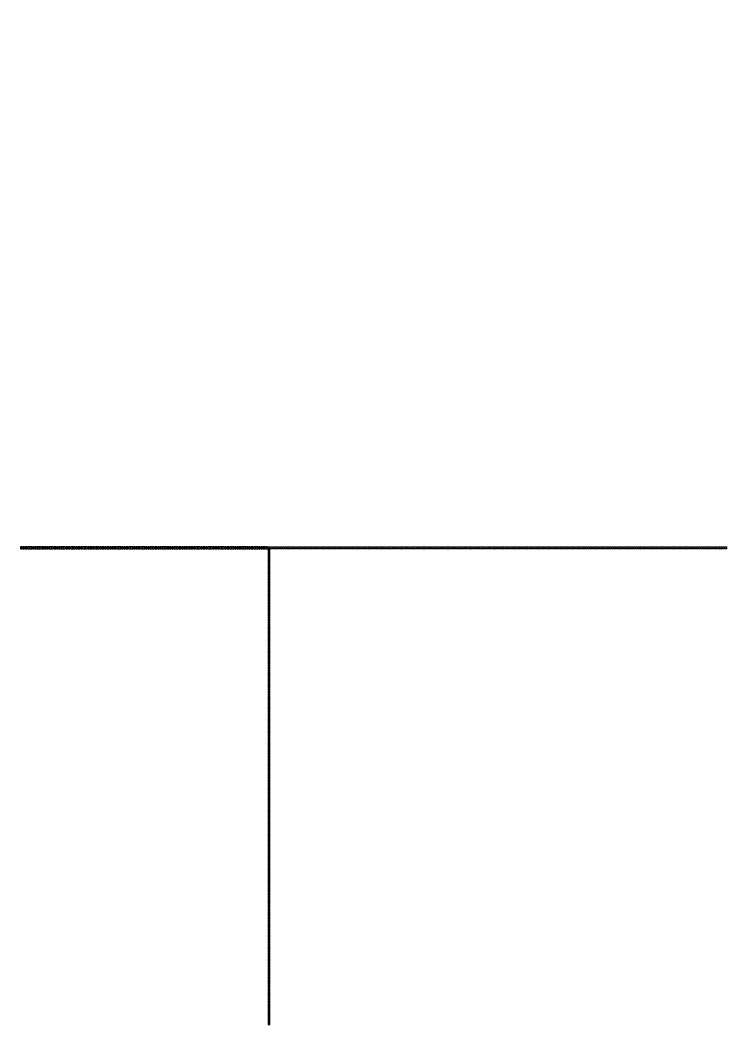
# Model space of a CAD drawing. Header units: inches. Extents: x 0 to 114300, y 0 to 114300.
# Drawn here: x 80176 to 81352, y 93604 to 95276 of the extents above; entities that cross this region are included whole.
import ezdxf

# ---------------------------------------------------------------- set-up
doc = ezdxf.new("R2010")
doc.units = ezdxf.units.IN
doc.header["$MEASUREMENT"] = 0

msp = doc.modelspace()

# ---------------------------------------------------------------- hatches: boundary and pattern name
h = msp.add_hatch()
h.set_pattern_fill('ANSI31', color=256, scale=100)
h.set_pattern_definition([(45, (-3636.992, -6350), (-8.8388348, 8.8388348), [])])
h.paths.add_polyline_path([(114300, 0), (0, 0), (0, 114300), (114300, 114300)])
edge = h.paths.add_edge_path(flags=16)
edge.add_arc((57150, 57150), 50800, 288.35844, 529.79531, ccw=False)
edge.add_line((73150, 8935.5), (41150, 8935.5))
edge.add_arc((57150, 57150), 50800, 190.20469, 251.64156, ccw=False)
edge.add_arc((57150, 57150), 50800, 169.79531, 190.20469, ccw=False)

# ---------------------------------------------------------------- linework, layer by layer
for points in [[(80179.9, 94396.7), (80179.9, 94399.7), (80176.9, 94399.7), (80176.9, 94396.7)], [(80183.9, 94396.7), (80183.9, 94399.7), (80180.9, 94399.7), (80180.9, 94396.7)], [(80187.9, 94396.7), (80187.9, 94399.7), (80184.9, 94399.7), (80184.9, 94396.7)], [(80191.9, 94396.7), (80191.9, 94399.7), (80188.9, 94399.7), (80188.9, 94396.7)], [(80195.9, 94396.7), (80195.9, 94399.7), (80192.9, 94399.7), (80192.9, 94396.7)], [(80199.9, 94396.7), (80199.9, 94399.7), (80196.9, 94399.7), (80196.9, 94396.7)], [(80203.9, 94396.7), (80203.9, 94399.7), (80200.9, 94399.7), (80200.9, 94396.7)], [(80207.9, 94396.7), (80207.9, 94399.7), (80204.9, 94399.7), (80204.9, 94396.7)], [(80211.9, 94396.7), (80211.9, 94399.7), (80208.9, 94399.7), (80208.9, 94396.7)], [(80215.9, 94396.7), (80215.9, 94399.7), (80212.9, 94399.7), (80212.9, 94396.7)], [(80219.9, 94396.7), (80219.9, 94399.7), (80216.9, 94399.7), (80216.9, 94396.7)], [(80223.9, 94396.7), (80223.9, 94399.7), (80220.9, 94399.7), (80220.9, 94396.7)], [(80227.9, 94396.7), (80227.9, 94399.7), (80224.9, 94399.7), (80224.9, 94396.7)], [(80231.9, 94396.7), (80231.9, 94399.7), (80228.9, 94399.7), (80228.9, 94396.7)], [(80235.9, 94396.7), (80235.9, 94399.7), (80232.9, 94399.7), (80232.9, 94396.7)], [(80239.9, 94396.7), (80239.9, 94399.7), (80236.9, 94399.7), (80236.9, 94396.7)], [(80243.9, 94396.7), (80243.9, 94399.7), (80240.9, 94399.7), (80240.9, 94396.7)], [(80247.9, 94396.7), (80247.9, 94399.7), (80244.9, 94399.7), (80244.9, 94396.7)], [(80251.9, 94396.7), (80251.9, 94399.7), (80248.9, 94399.7), (80248.9, 94396.7)], [(80255.9, 94396.7), (80255.9, 94399.7), (80252.9, 94399.7), (80252.9, 94396.7)], [(80259.9, 94396.7), (80259.9, 94399.7), (80256.9, 94399.7), (80256.9, 94396.7)], [(80263.9, 94396.7), (80263.9, 94399.7), (80260.9, 94399.7), (80260.9, 94396.7)], [(80267.9, 94396.7), (80267.9, 94399.7), (80264.9, 94399.7), (80264.9, 94396.7)], [(80271.9, 94396.7), (80271.9, 94399.7), (80268.9, 94399.7), (80268.9, 94396.7)], [(80275.9, 94396.7), (80275.9, 94399.7), (80272.9, 94399.7), (80272.9, 94396.7)], [(80279.9, 94396.7), (80279.9, 94399.7), (80276.9, 94399.7), (80276.9, 94396.7)], [(80283.9, 94396.7), (80283.9, 94399.7), (80280.9, 94399.7), (80280.9, 94396.7)], [(80287.9, 94396.7), (80287.9, 94399.7), (80284.9, 94399.7), (80284.9, 94396.7)], [(80291.9, 94396.7), (80291.9, 94399.7), (80288.9, 94399.7), (80288.9, 94396.7)], [(80295.9, 94396.7), (80295.9, 94399.7), (80292.9, 94399.7), (80292.9, 94396.7)], [(80299.9, 94396.7), (80299.9, 94399.7), (80296.9, 94399.7), (80296.9, 94396.7)], [(80303.9, 94396.7), (80303.9, 94399.7), (80300.9, 94399.7), (80300.9, 94396.7)], [(80307.9, 94396.7), (80307.9, 94399.7), (80304.9, 94399.7), (80304.9, 94396.7)], [(80311.9, 94396.7), (80311.9, 94399.7), (80308.9, 94399.7), (80308.9, 94396.7)], [(80315.9, 94396.7), (80315.9, 94399.7), (80312.9, 94399.7), (80312.9, 94396.7)], [(80319.9, 94396.7), (80319.9, 94399.7), (80316.9, 94399.7), (80316.9, 94396.7)], [(80323.9, 94396.7), (80323.9, 94399.7), (80320.9, 94399.7), (80320.9, 94396.7)], [(80327.9, 94396.7), (80327.9, 94399.7), (80324.9, 94399.7), (80324.9, 94396.7)], [(80331.9, 94396.7), (80331.9, 94399.7), (80328.9, 94399.7), (80328.9, 94396.7)], [(80335.9, 94396.7), (80335.9, 94399.7), (80332.9, 94399.7), (80332.9, 94396.7)], [(80339.9, 94396.7), (80339.9, 94399.7), (80336.9, 94399.7), (80336.9, 94396.7)], [(80343.9, 94396.7), (80343.9, 94399.7), (80340.9, 94399.7), (80340.9, 94396.7)], [(80347.9, 94396.7), (80347.9, 94399.7), (80344.9, 94399.7), (80344.9, 94396.7)], [(80351.9, 94396.7), (80351.9, 94399.7), (80348.9, 94399.7), (80348.9, 94396.7)], [(80355.9, 94396.7), (80355.9, 94399.7), (80352.9, 94399.7), (80352.9, 94396.7)], [(80359.9, 94396.7), (80359.9, 94399.7), (80356.9, 94399.7), (80356.9, 94396.7)], [(80363.9, 94396.7), (80363.9, 94399.7), (80360.9, 94399.7), (80360.9, 94396.7)], [(80367.9, 94396.7), (80367.9, 94399.7), (80364.9, 94399.7), (80364.9, 94396.7)], [(80371.9, 94396.7), (80371.9, 94399.7), (80368.9, 94399.7), (80368.9, 94396.7)], [(80375.9, 94396.7), (80375.9, 94399.7), (80372.9, 94399.7), (80372.9, 94396.7)], [(80379.9, 94396.7), (80379.9, 94399.7), (80376.9, 94399.7), (80376.9, 94396.7)], [(80383.9, 94396.7), (80383.9, 94399.7), (80380.9, 94399.7), (80380.9, 94396.7)], [(80387.9, 94396.7), (80387.9, 94399.7), (80384.9, 94399.7), (80384.9, 94396.7)], [(80391.9, 94396.7), (80391.9, 94399.7), (80388.9, 94399.7), (80388.9, 94396.7)], [(80395.9, 94396.7), (80395.9, 94399.7), (80392.9, 94399.7), (80392.9, 94396.7)], [(80399.9, 94396.7), (80399.9, 94399.7), (80396.9, 94399.7), (80396.9, 94396.7)], [(80403.9, 94396.7), (80403.9, 94399.7), (80400.9, 94399.7), (80400.9, 94396.7)], [(80407.9, 94396.7), (80407.9, 94399.7), (80404.9, 94399.7), (80404.9, 94396.7)], [(80411.9, 94396.7), (80411.9, 94399.7), (80408.9, 94399.7), (80408.9, 94396.7)], [(80415.9, 94396.7), (80415.9, 94399.7), (80412.9, 94399.7), (80412.9, 94396.7)], [(80419.9, 94396.7), (80419.9, 94399.7), (80416.9, 94399.7), (80416.9, 94396.7)], [(80423.9, 94396.7), (80423.9, 94399.7), (80420.9, 94399.7), (80420.9, 94396.7)], [(80427.9, 94396.7), (80427.9, 94399.7), (80424.9, 94399.7), (80424.9, 94396.7)], [(80431.9, 94396.7), (80431.9, 94399.7), (80428.9, 94399.7), (80428.9, 94396.7)], [(80435.9, 94396.7), (80435.9, 94399.7), (80432.9, 94399.7), (80432.9, 94396.7)], [(80439.9, 94396.7), (80439.9, 94399.7), (80436.9, 94399.7), (80436.9, 94396.7)], [(80443.9, 94396.7), (80443.9, 94399.7), (80440.9, 94399.7), (80440.9, 94396.7)], [(80447.9, 94396.7), (80447.9, 94399.7), (80444.9, 94399.7), (80444.9, 94396.7)], [(80451.9, 94396.7), (80451.9, 94399.7), (80448.9, 94399.7), (80448.9, 94396.7)], [(80455.9, 94396.7), (80455.9, 94399.7), (80452.9, 94399.7), (80452.9, 94396.7)], [(80459.9, 94396.7), (80459.9, 94399.7), (80456.9, 94399.7), (80456.9, 94396.7)], [(80463.9, 94396.7), (80463.9, 94399.7), (80460.9, 94399.7), (80460.9, 94396.7)], [(80467.9, 94396.7), (80467.9, 94399.7), (80464.9, 94399.7), (80464.9, 94396.7)], [(80471.9, 94396.7), (80471.9, 94399.7), (80468.9, 94399.7), (80468.9, 94396.7)], [(80475.9, 94396.7), (80475.9, 94399.7), (80472.9, 94399.7), (80472.9, 94396.7)], [(80479.9, 94396.7), (80479.9, 94399.7), (80476.9, 94399.7), (80476.9, 94396.7)], [(80483.9, 94396.7), (80483.9, 94399.7), (80480.9, 94399.7), (80480.9, 94396.7)], [(80487.9, 94396.7), (80487.9, 94399.7), (80484.9, 94399.7), (80484.9, 94396.7)], [(80491.9, 94396.7), (80491.9, 94399.7), (80488.9, 94399.7), (80488.9, 94396.7)], [(80495.9, 94396.7), (80495.9, 94399.7), (80492.9, 94399.7), (80492.9, 94396.7)], [(80499.9, 94396.7), (80499.9, 94399.7), (80496.9, 94399.7), (80496.9, 94396.7)], [(80503.9, 94396.7), (80503.9, 94399.7), (80500.9, 94399.7), (80500.9, 94396.7)], [(80507.9, 94396.7), (80507.9, 94399.7), (80504.9, 94399.7), (80504.9, 94396.7)], [(80511.9, 94396.7), (80511.9, 94399.7), (80508.9, 94399.7), (80508.9, 94396.7)], [(80515.9, 94396.7), (80515.9, 94399.7), (80512.9, 94399.7), (80512.9, 94396.7)], [(80519.9, 94396.7), (80519.9, 94399.7), (80516.9, 94399.7), (80516.9, 94396.7)], [(80523.9, 94396.7), (80523.9, 94399.7), (80520.9, 94399.7), (80520.9, 94396.7)], [(80527.9, 94396.7), (80527.9, 94399.7), (80524.9, 94399.7), (80524.9, 94396.7)], [(80531.9, 94396.7), (80531.9, 94399.7), (80528.9, 94399.7), (80528.9, 94396.7)], [(80535.9, 94396.7), (80535.9, 94399.7), (80532.9, 94399.7), (80532.9, 94396.7)], [(80539.9, 94396.7), (80539.9, 94399.7), (80536.9, 94399.7), (80536.9, 94396.7)], [(80543.9, 94396.7), (80543.9, 94399.7), (80540.9, 94399.7), (80540.9, 94396.7)], [(80547.9, 94396.7), (80547.9, 94399.7), (80544.9, 94399.7), (80544.9, 94396.7)], [(80551.9, 94396.7), (80551.9, 94399.7), (80548.9, 94399.7), (80548.9, 94396.7)], [(80555.9, 94396.7), (80555.9, 94399.7), (80552.9, 94399.7), (80552.9, 94396.7)], [(80559.9, 94396.7), (80559.9, 94399.7), (80556.9, 94399.7), (80556.9, 94396.7)], [(80563.9, 94396.7), (80563.9, 94399.7), (80560.9, 94399.7), (80560.9, 94396.7)], [(80567.9, 94396.7), (80567.9, 94399.7), (80564.9, 94399.7), (80564.9, 94396.7)], [(80571.9, 94396.7), (80571.9, 94399.7), (80568.9, 94399.7), (80568.9, 94396.7)], [(80575.9, 94396.7), (80575.9, 94399.7), (80572.9, 94399.7), (80572.9, 94396.7)], [(80579.9, 94396.7), (80579.9, 94399.7), (80576.9, 94399.7), (80576.9, 94396.7)], [(80583.9, 94396.7), (80583.9, 94399.7), (80580.9, 94399.7), (80580.9, 94396.7)], [(80587.9, 94396.7), (80587.9, 94399.7), (80584.9, 94399.7), (80584.9, 94396.7)], [(80588.9, 94396.7), (80588.9, 94399.7), (80591.9, 94399.7), (80591.9, 94396.7)], [(80591.9, 94395.7), (80588.9, 94395.7), (80588.9, 94392.7), (80591.9, 94392.7)], [(80592.9, 94396.7), (80592.9, 94399.7), (80595.9, 94399.7), (80595.9, 94396.7)], [(80596.9, 94396.7), (80596.9, 94399.7), (80599.9, 94399.7), (80599.9, 94396.7)], [(80600.9, 94396.7), (80600.9, 94399.7), (80603.9, 94399.7), (80603.9, 94396.7)], [(80604.9, 94396.7), (80604.9, 94399.7), (80607.9, 94399.7), (80607.9, 94396.7)], [(80608.9, 94396.7), (80608.9, 94399.7), (80611.9, 94399.7), (80611.9, 94396.7)], [(80612.9, 94396.7), (80612.9, 94399.7), (80615.9, 94399.7), (80615.9, 94396.7)], [(80616.9, 94396.7), (80616.9, 94399.7), (80619.9, 94399.7), (80619.9, 94396.7)], [(80620.9, 94396.7), (80620.9, 94399.7), (80623.9, 94399.7), (80623.9, 94396.7)], [(80624.9, 94396.7), (80624.9, 94399.7), (80627.9, 94399.7), (80627.9, 94396.7)], [(80628.9, 94396.7), (80628.9, 94399.7), (80631.9, 94399.7), (80631.9, 94396.7)], [(80632.9, 94396.7), (80632.9, 94399.7), (80635.9, 94399.7), (80635.9, 94396.7)], [(80636.9, 94396.7), (80636.9, 94399.7), (80639.9, 94399.7), (80639.9, 94396.7)], [(80640.9, 94396.7), (80640.9, 94399.7), (80643.9, 94399.7), (80643.9, 94396.7)], [(80644.9, 94396.7), (80644.9, 94399.7), (80647.9, 94399.7), (80647.9, 94396.7)], [(80648.9, 94396.7), (80648.9, 94399.7), (80651.9, 94399.7), (80651.9, 94396.7)], [(80652.9, 94396.7), (80652.9, 94399.7), (80655.9, 94399.7), (80655.9, 94396.7)], [(80656.9, 94396.7), (80656.9, 94399.7), (80659.9, 94399.7), (80659.9, 94396.7)], [(80660.9, 94396.7), (80660.9, 94399.7), (80663.9, 94399.7), (80663.9, 94396.7)], [(80664.9, 94396.7), (80664.9, 94399.7), (80667.9, 94399.7), (80667.9, 94396.7)], [(80668.9, 94396.7), (80668.9, 94399.7), (80671.9, 94399.7), (80671.9, 94396.7)], [(80672.9, 94396.7), (80672.9, 94399.7), (80675.9, 94399.7), (80675.9, 94396.7)], [(80676.9, 94396.7), (80676.9, 94399.7), (80679.9, 94399.7), (80679.9, 94396.7)], [(80680.9, 94396.7), (80680.9, 94399.7), (80683.9, 94399.7), (80683.9, 94396.7)], [(80684.9, 94396.7), (80684.9, 94399.7), (80687.9, 94399.7), (80687.9, 94396.7)], [(80688.9, 94396.7), (80688.9, 94399.7), (80691.9, 94399.7), (80691.9, 94396.7)], [(80692.9, 94396.7), (80692.9, 94399.7), (80695.9, 94399.7), (80695.9, 94396.7)], [(80696.9, 94396.7), (80696.9, 94399.7), (80699.9, 94399.7), (80699.9, 94396.7)], [(80700.9, 94396.7), (80700.9, 94399.7), (80703.9, 94399.7), (80703.9, 94396.7)], [(80704.9, 94396.7), (80704.9, 94399.7), (80707.9, 94399.7), (80707.9, 94396.7)], [(80708.9, 94396.7), (80708.9, 94399.7), (80711.9, 94399.7), (80711.9, 94396.7)], [(80712.9, 94396.7), (80712.9, 94399.7), (80715.9, 94399.7), (80715.9, 94396.7)], [(80716.9, 94396.7), (80716.9, 94399.7), (80719.9, 94399.7), (80719.9, 94396.7)], [(80720.9, 94396.7), (80720.9, 94399.7), (80723.9, 94399.7), (80723.9, 94396.7)], [(80724.9, 94396.7), (80724.9, 94399.7), (80727.9, 94399.7), (80727.9, 94396.7)], [(80728.9, 94396.7), (80728.9, 94399.7), (80731.9, 94399.7), (80731.9, 94396.7)], [(80732.9, 94396.7), (80732.9, 94399.7), (80735.9, 94399.7), (80735.9, 94396.7)], [(80736.9, 94396.7), (80736.9, 94399.7), (80739.9, 94399.7), (80739.9, 94396.7)], [(80740.9, 94396.7), (80740.9, 94399.7), (80743.9, 94399.7), (80743.9, 94396.7)], [(80744.9, 94396.7), (80744.9, 94399.7), (80747.9, 94399.7), (80747.9, 94396.7)], [(80748.9, 94396.7), (80748.9, 94399.7), (80751.9, 94399.7), (80751.9, 94396.7)], [(80752.9, 94396.7), (80752.9, 94399.7), (80755.9, 94399.7), (80755.9, 94396.7)], [(80756.9, 94396.7), (80756.9, 94399.7), (80759.9, 94399.7), (80759.9, 94396.7)], [(80760.9, 94396.7), (80760.9, 94399.7), (80763.9, 94399.7), (80763.9, 94396.7)], [(80764.9, 94396.7), (80764.9, 94399.7), (80767.9, 94399.7), (80767.9, 94396.7)], [(80768.9, 94396.7), (80768.9, 94399.7), (80771.9, 94399.7), (80771.9, 94396.7)], [(80772.9, 94396.7), (80772.9, 94399.7), (80775.9, 94399.7), (80775.9, 94396.7)], [(80776.9, 94396.7), (80776.9, 94399.7), (80779.9, 94399.7), (80779.9, 94396.7)], [(80780.9, 94396.7), (80780.9, 94399.7), (80783.9, 94399.7), (80783.9, 94396.7)], [(80784.9, 94396.7), (80784.9, 94399.7), (80787.9, 94399.7), (80787.9, 94396.7)], [(80788.9, 94396.7), (80788.9, 94399.7), (80791.9, 94399.7), (80791.9, 94396.7)], [(80792.9, 94396.7), (80792.9, 94399.7), (80795.9, 94399.7), (80795.9, 94396.7)], [(80796.9, 94396.7), (80796.9, 94399.7), (80799.9, 94399.7), (80799.9, 94396.7)], [(80800.9, 94396.7), (80800.9, 94399.7), (80803.9, 94399.7), (80803.9, 94396.7)], [(80804.9, 94396.7), (80804.9, 94399.7), (80807.9, 94399.7), (80807.9, 94396.7)], [(80808.9, 94396.7), (80808.9, 94399.7), (80811.9, 94399.7), (80811.9, 94396.7)], [(80812.9, 94396.7), (80812.9, 94399.7), (80815.9, 94399.7), (80815.9, 94396.7)], [(80816.9, 94396.7), (80816.9, 94399.7), (80819.9, 94399.7), (80819.9, 94396.7)], [(80820.9, 94396.7), (80820.9, 94399.7), (80823.9, 94399.7), (80823.9, 94396.7)], [(80824.9, 94396.7), (80824.9, 94399.7), (80827.9, 94399.7), (80827.9, 94396.7)], [(80828.9, 94396.7), (80828.9, 94399.7), (80831.9, 94399.7), (80831.9, 94396.7)], [(80832.9, 94396.7), (80832.9, 94399.7), (80835.9, 94399.7), (80835.9, 94396.7)], [(80836.9, 94396.7), (80836.9, 94399.7), (80839.9, 94399.7), (80839.9, 94396.7)], [(80840.9, 94396.7), (80840.9, 94399.7), (80843.9, 94399.7), (80843.9, 94396.7)], [(80844.9, 94396.7), (80844.9, 94399.7), (80847.9, 94399.7), (80847.9, 94396.7)], [(80848.9, 94396.7), (80848.9, 94399.7), (80851.9, 94399.7), (80851.9, 94396.7)], [(80852.9, 94396.7), (80852.9, 94399.7), (80855.9, 94399.7), (80855.9, 94396.7)], [(80856.9, 94396.7), (80856.9, 94399.7), (80859.9, 94399.7), (80859.9, 94396.7)], [(80860.9, 94396.7), (80860.9, 94399.7), (80863.9, 94399.7), (80863.9, 94396.7)], [(80864.9, 94396.7), (80864.9, 94399.7), (80867.9, 94399.7), (80867.9, 94396.7)], [(80868.9, 94396.7), (80868.9, 94399.7), (80871.9, 94399.7), (80871.9, 94396.7)], [(80872.9, 94396.7), (80872.9, 94399.7), (80875.9, 94399.7), (80875.9, 94396.7)], [(80876.9, 94396.7), (80876.9, 94399.7), (80879.9, 94399.7), (80879.9, 94396.7)], [(80880.9, 94396.7), (80880.9, 94399.7), (80883.9, 94399.7), (80883.9, 94396.7)], [(80884.9, 94396.7), (80884.9, 94399.7), (80887.9, 94399.7), (80887.9, 94396.7)], [(80888.9, 94396.7), (80888.9, 94399.7), (80891.9, 94399.7), (80891.9, 94396.7)], [(80892.9, 94396.7), (80892.9, 94399.7), (80895.9, 94399.7), (80895.9, 94396.7)], [(80896.9, 94396.7), (80896.9, 94399.7), (80899.9, 94399.7), (80899.9, 94396.7)], [(80900.9, 94396.7), (80900.9, 94399.7), (80903.9, 94399.7), (80903.9, 94396.7)], [(80904.9, 94396.7), (80904.9, 94399.7), (80907.9, 94399.7), (80907.9, 94396.7)], [(80908.9, 94396.7), (80908.9, 94399.7), (80911.9, 94399.7), (80911.9, 94396.7)], [(80912.9, 94396.7), (80912.9, 94399.7), (80915.9, 94399.7), (80915.9, 94396.7)], [(80916.9, 94396.7), (80916.9, 94399.7), (80919.9, 94399.7), (80919.9, 94396.7)], [(80920.9, 94396.7), (80920.9, 94399.7), (80923.9, 94399.7), (80923.9, 94396.7)], [(80924.9, 94396.7), (80924.9, 94399.7), (80927.9, 94399.7), (80927.9, 94396.7)], [(80928.9, 94396.7), (80928.9, 94399.7), (80931.9, 94399.7), (80931.9, 94396.7)], [(80932.9, 94396.7), (80932.9, 94399.7), (80935.9, 94399.7), (80935.9, 94396.7)], [(80936.9, 94396.7), (80936.9, 94399.7), (80939.9, 94399.7), (80939.9, 94396.7)], [(80940.9, 94396.7), (80940.9, 94399.7), (80943.9, 94399.7), (80943.9, 94396.7)], [(80944.9, 94396.7), (80944.9, 94399.7), (80947.9, 94399.7), (80947.9, 94396.7)], [(80948.9, 94396.7), (80948.9, 94399.7), (80951.9, 94399.7), (80951.9, 94396.7)], [(80952.9, 94396.7), (80952.9, 94399.7), (80955.9, 94399.7), (80955.9, 94396.7)], [(80956.9, 94396.7), (80956.9, 94399.7), (80959.9, 94399.7), (80959.9, 94396.7)], [(80960.9, 94396.7), (80960.9, 94399.7), (80963.9, 94399.7), (80963.9, 94396.7)], [(80964.9, 94396.7), (80964.9, 94399.7), (80967.9, 94399.7), (80967.9, 94396.7)], [(80968.9, 94396.7), (80968.9, 94399.7), (80971.9, 94399.7), (80971.9, 94396.7)], [(80972.9, 94396.7), (80972.9, 94399.7), (80975.9, 94399.7), (80975.9, 94396.7)], [(80976.9, 94396.7), (80976.9, 94399.7), (80979.9, 94399.7), (80979.9, 94396.7)], [(80980.9, 94396.7), (80980.9, 94399.7), (80983.9, 94399.7), (80983.9, 94396.7)], [(80984.9, 94396.7), (80984.9, 94399.7), (80987.9, 94399.7), (80987.9, 94396.7)], [(80988.9, 94396.7), (80988.9, 94399.7), (80991.9, 94399.7), (80991.9, 94396.7)], [(80992.9, 94396.7), (80992.9, 94399.7), (80995.9, 94399.7), (80995.9, 94396.7)], [(80996.9, 94396.7), (80996.9, 94399.7), (80999.9, 94399.7), (80999.9, 94396.7)], [(81000.9, 94396.7), (81000.9, 94399.7), (81003.9, 94399.7), (81003.9, 94396.7)], [(81004.9, 94396.7), (81004.9, 94399.7), (81007.9, 94399.7), (81007.9, 94396.7)], [(81008.9, 94396.7), (81008.9, 94399.7), (81011.9, 94399.7), (81011.9, 94396.7)], [(81012.9, 94396.7), (81012.9, 94399.7), (81015.9, 94399.7), (81015.9, 94396.7)], [(81016.9, 94396.7), (81016.9, 94399.7), (81019.9, 94399.7), (81019.9, 94396.7)], [(81020.9, 94396.7), (81020.9, 94399.7), (81023.9, 94399.7), (81023.9, 94396.7)], [(81024.9, 94396.7), (81024.9, 94399.7), (81027.9, 94399.7), (81027.9, 94396.7)], [(81028.9, 94396.7), (81028.9, 94399.7), (81031.9, 94399.7), (81031.9, 94396.7)], [(81032.9, 94396.7), (81032.9, 94399.7), (81035.9, 94399.7), (81035.9, 94396.7)], [(81036.9, 94396.7), (81036.9, 94399.7), (81039.9, 94399.7), (81039.9, 94396.7)], [(81040.9, 94396.7), (81040.9, 94399.7), (81043.9, 94399.7), (81043.9, 94396.7)], [(81044.9, 94396.7), (81044.9, 94399.7), (81047.9, 94399.7), (81047.9, 94396.7)], [(81048.9, 94396.7), (81048.9, 94399.7), (81051.9, 94399.7), (81051.9, 94396.7)], [(81052.9, 94396.7), (81052.9, 94399.7), (81055.9, 94399.7), (81055.9, 94396.7)], [(81056.9, 94396.7), (81056.9, 94399.7), (81059.9, 94399.7), (81059.9, 94396.7)], [(81060.9, 94396.7), (81060.9, 94399.7), (81063.9, 94399.7), (81063.9, 94396.7)], [(81064.9, 94396.7), (81064.9, 94399.7), (81067.9, 94399.7), (81067.9, 94396.7)], [(81068.9, 94396.7), (81068.9, 94399.7), (81071.9, 94399.7), (81071.9, 94396.7)], [(81072.9, 94396.7), (81072.9, 94399.7), (81075.9, 94399.7), (81075.9, 94396.7)], [(81076.9, 94396.7), (81076.9, 94399.7), (81079.9, 94399.7), (81079.9, 94396.7)], [(81080.9, 94396.7), (81080.9, 94399.7), (81083.9, 94399.7), (81083.9, 94396.7)], [(81084.9, 94396.7), (81084.9, 94399.7), (81087.9, 94399.7), (81087.9, 94396.7)], [(81088.9, 94396.7), (81088.9, 94399.7), (81091.9, 94399.7), (81091.9, 94396.7)], [(81092.9, 94396.7), (81092.9, 94399.7), (81095.9, 94399.7), (81095.9, 94396.7)], [(81096.9, 94396.7), (81096.9, 94399.7), (81099.9, 94399.7), (81099.9, 94396.7)], [(81100.9, 94396.7), (81100.9, 94399.7), (81103.9, 94399.7), (81103.9, 94396.7)], [(81104.9, 94396.7), (81104.9, 94399.7), (81107.9, 94399.7), (81107.9, 94396.7)], [(81108.9, 94396.7), (81108.9, 94399.7), (81111.9, 94399.7), (81111.9, 94396.7)], [(81112.9, 94396.7), (81112.9, 94399.7), (81115.9, 94399.7), (81115.9, 94396.7)], [(81116.9, 94396.7), (81116.9, 94399.7), (81119.9, 94399.7), (81119.9, 94396.7)], [(81120.9, 94396.7), (81120.9, 94399.7), (81123.9, 94399.7), (81123.9, 94396.7)], [(81124.9, 94396.7), (81124.9, 94399.7), (81127.9, 94399.7), (81127.9, 94396.7)], [(81128.9, 94396.7), (81128.9, 94399.7), (81131.9, 94399.7), (81131.9, 94396.7)], [(81132.9, 94396.7), (81132.9, 94399.7), (81135.9, 94399.7), (81135.9, 94396.7)], [(81136.9, 94396.7), (81136.9, 94399.7), (81139.9, 94399.7), (81139.9, 94396.7)], [(81140.9, 94396.7), (81140.9, 94399.7), (81143.9, 94399.7), (81143.9, 94396.7)], [(81144.9, 94396.7), (81144.9, 94399.7), (81147.9, 94399.7), (81147.9, 94396.7)], [(81148.9, 94396.7), (81148.9, 94399.7), (81151.9, 94399.7), (81151.9, 94396.7)], [(81152.9, 94396.7), (81152.9, 94399.7), (81155.9, 94399.7), (81155.9, 94396.7)], [(81156.9, 94396.7), (81156.9, 94399.7), (81159.9, 94399.7), (81159.9, 94396.7)], [(81160.9, 94396.7), (81160.9, 94399.7), (81163.9, 94399.7), (81163.9, 94396.7)], [(81164.9, 94396.7), (81164.9, 94399.7), (81167.9, 94399.7), (81167.9, 94396.7)], [(81168.9, 94396.7), (81168.9, 94399.7), (81171.9, 94399.7), (81171.9, 94396.7)], [(81172.9, 94396.7), (81172.9, 94399.7), (81175.9, 94399.7), (81175.9, 94396.7)], [(81176.9, 94396.7), (81176.9, 94399.7), (81179.9, 94399.7), (81179.9, 94396.7)], [(81180.9, 94396.7), (81180.9, 94399.7), (81183.9, 94399.7), (81183.9, 94396.7)], [(81184.9, 94396.7), (81184.9, 94399.7), (81187.9, 94399.7), (81187.9, 94396.7)], [(81188.9, 94396.7), (81188.9, 94399.7), (81191.9, 94399.7), (81191.9, 94396.7)], [(81192.9, 94396.7), (81192.9, 94399.7), (81195.9, 94399.7), (81195.9, 94396.7)], [(81196.9, 94396.7), (81196.9, 94399.7), (81199.9, 94399.7), (81199.9, 94396.7)], [(81200.9, 94396.7), (81200.9, 94399.7), (81203.9, 94399.7), (81203.9, 94396.7)], [(81204.9, 94396.7), (81204.9, 94399.7), (81207.9, 94399.7), (81207.9, 94396.7)], [(81208.9, 94396.7), (81208.9, 94399.7), (81211.9, 94399.7), (81211.9, 94396.7)], [(81212.9, 94396.7), (81212.9, 94399.7), (81215.9, 94399.7), (81215.9, 94396.7)], [(81216.9, 94396.7), (81216.9, 94399.7), (81219.9, 94399.7), (81219.9, 94396.7)], [(81220.9, 94396.7), (81220.9, 94399.7), (81223.9, 94399.7), (81223.9, 94396.7)], [(81224.9, 94396.7), (81224.9, 94399.7), (81227.9, 94399.7), (81227.9, 94396.7)], [(81228.9, 94396.7), (81228.9, 94399.7), (81231.9, 94399.7), (81231.9, 94396.7)], [(81232.9, 94396.7), (81232.9, 94399.7), (81235.9, 94399.7), (81235.9, 94396.7)], [(81236.9, 94396.7), (81236.9, 94399.7), (81239.9, 94399.7), (81239.9, 94396.7)], [(81240.9, 94396.7), (81240.9, 94399.7), (81243.9, 94399.7), (81243.9, 94396.7)], [(81244.9, 94396.7), (81244.9, 94399.7), (81247.9, 94399.7), (81247.9, 94396.7)], [(81248.9, 94396.7), (81248.9, 94399.7), (81251.9, 94399.7), (81251.9, 94396.7)], [(81252.9, 94396.7), (81252.9, 94399.7), (81255.9, 94399.7), (81255.9, 94396.7)], [(81256.9, 94396.7), (81256.9, 94399.7), (81259.9, 94399.7), (81259.9, 94396.7)], [(81260.9, 94396.7), (81260.9, 94399.7), (81263.9, 94399.7), (81263.9, 94396.7)], [(81264.9, 94396.7), (81264.9, 94399.7), (81267.9, 94399.7), (81267.9, 94396.7)], [(81268.9, 94396.7), (81268.9, 94399.7), (81271.9, 94399.7), (81271.9, 94396.7)], [(81272.9, 94396.7), (81272.9, 94399.7), (81275.9, 94399.7), (81275.9, 94396.7)], [(81276.9, 94396.7), (81276.9, 94399.7), (81279.9, 94399.7), (81279.9, 94396.7)], [(81280.9, 94396.7), (81280.9, 94399.7), (81283.9, 94399.7), (81283.9, 94396.7)], [(81284.9, 94396.7), (81284.9, 94399.7), (81287.9, 94399.7), (81287.9, 94396.7)], [(81288.9, 94396.7), (81288.9, 94399.7), (81291.9, 94399.7), (81291.9, 94396.7)], [(81292.9, 94396.7), (81292.9, 94399.7), (81295.9, 94399.7), (81295.9, 94396.7)], [(81296.9, 94396.7), (81296.9, 94399.7), (81299.9, 94399.7), (81299.9, 94396.7)], [(81300.9, 94396.7), (81300.9, 94399.7), (81303.9, 94399.7), (81303.9, 94396.7)], [(81304.9, 94396.7), (81304.9, 94399.7), (81307.9, 94399.7), (81307.9, 94396.7)], [(81308.9, 94396.7), (81308.9, 94399.7), (81311.9, 94399.7), (81311.9, 94396.7)], [(81312.9, 94396.7), (81312.9, 94399.7), (81315.9, 94399.7), (81315.9, 94396.7)], [(81316.9, 94396.7), (81316.9, 94399.7), (81319.9, 94399.7), (81319.9, 94396.7)], [(81320.9, 94396.7), (81320.9, 94399.7), (81323.9, 94399.7), (81323.9, 94396.7)], [(81324.9, 94396.7), (81324.9, 94399.7), (81327.9, 94399.7), (81327.9, 94396.7)], [(81328.9, 94396.7), (81328.9, 94399.7), (81331.9, 94399.7), (81331.9, 94396.7)], [(81332.9, 94396.7), (81332.9, 94399.7), (81335.9, 94399.7), (81335.9, 94396.7)], [(81336.9, 94396.7), (81336.9, 94399.7), (81339.9, 94399.7), (81339.9, 94396.7)], [(81340.9, 94396.7), (81340.9, 94399.7), (81343.9, 94399.7), (81343.9, 94396.7)], [(81344.9, 94396.7), (81344.9, 94399.7), (81347.9, 94399.7), (81347.9, 94396.7)], [(81348.9, 94396.7), (81348.9, 94399.7), (81351.9, 94399.7), (81351.9, 94396.7)], [(80591.9, 94391.7), (80588.9, 94391.7), (80588.9, 94388.7), (80591.9, 94388.7)], [(80591.9, 94387.7), (80588.9, 94387.7), (80588.9, 94384.7), (80591.9, 94384.7)], [(80591.9, 94383.7), (80588.9, 94383.7), (80588.9, 94380.7), (80591.9, 94380.7)], [(80591.9, 94379.7), (80588.9, 94379.7), (80588.9, 94376.7), (80591.9, 94376.7)], [(80591.9, 94375.7), (80588.9, 94375.7), (80588.9, 94372.7), (80591.9, 94372.7)], [(80591.9, 94371.7), (80588.9, 94371.7), (80588.9, 94368.7), (80591.9, 94368.7)], [(80591.9, 94367.7), (80588.9, 94367.7), (80588.9, 94364.7), (80591.9, 94364.7)], [(80591.9, 94363.7), (80588.9, 94363.7), (80588.9, 94360.7), (80591.9, 94360.7)], [(80591.9, 94359.7), (80588.9, 94359.7), (80588.9, 94356.7), (80591.9, 94356.7)], [(80591.9, 94355.7), (80588.9, 94355.7), (80588.9, 94352.7), (80591.9, 94352.7)], [(80591.9, 94351.7), (80588.9, 94351.7), (80588.9, 94348.7), (80591.9, 94348.7)], [(80591.9, 94347.7), (80588.9, 94347.7), (80588.9, 94344.7), (80591.9, 94344.7)], [(80591.9, 94343.7), (80588.9, 94343.7), (80588.9, 94340.7), (80591.9, 94340.7)], [(80591.9, 94339.7), (80588.9, 94339.7), (80588.9, 94336.7), (80591.9, 94336.7)], [(80591.9, 94335.7), (80588.9, 94335.7), (80588.9, 94332.7), (80591.9, 94332.7)], [(80591.9, 94331.7), (80588.9, 94331.7), (80588.9, 94328.7), (80591.9, 94328.7)], [(80591.9, 94327.7), (80588.9, 94327.7), (80588.9, 94324.7), (80591.9, 94324.7)], [(80591.9, 94323.7), (80588.9, 94323.7), (80588.9, 94320.7), (80591.9, 94320.7)], [(80591.9, 94319.7), (80588.9, 94319.7), (80588.9, 94316.7), (80591.9, 94316.7)], [(80591.9, 94315.7), (80588.9, 94315.7), (80588.9, 94312.7), (80591.9, 94312.7)], [(80591.9, 94311.7), (80588.9, 94311.7), (80588.9, 94308.7), (80591.9, 94308.7)], [(80591.9, 94307.7), (80588.9, 94307.7), (80588.9, 94304.7), (80591.9, 94304.7)], [(80591.9, 94303.7), (80588.9, 94303.7), (80588.9, 94300.7), (80591.9, 94300.7)], [(80591.9, 94299.7), (80588.9, 94299.7), (80588.9, 94296.7), (80591.9, 94296.7)], [(80591.9, 94295.7), (80588.9, 94295.7), (80588.9, 94292.7), (80591.9, 94292.7)], [(80591.9, 94291.7), (80588.9, 94291.7), (80588.9, 94288.7), (80591.9, 94288.7)], [(80591.9, 94287.7), (80588.9, 94287.7), (80588.9, 94284.7), (80591.9, 94284.7)], [(80591.9, 94283.7), (80588.9, 94283.7), (80588.9, 94280.7), (80591.9, 94280.7)], [(80591.9, 94279.7), (80588.9, 94279.7), (80588.9, 94276.7), (80591.9, 94276.7)], [(80591.9, 94275.7), (80588.9, 94275.7), (80588.9, 94272.7), (80591.9, 94272.7)], [(80591.9, 94271.7), (80588.9, 94271.7), (80588.9, 94268.7), (80591.9, 94268.7)], [(80591.9, 94267.7), (80588.9, 94267.7), (80588.9, 94264.7), (80591.9, 94264.7)], [(80591.9, 94263.7), (80588.9, 94263.7), (80588.9, 94260.7), (80591.9, 94260.7)], [(80591.9, 94259.7), (80588.9, 94259.7), (80588.9, 94256.7), (80591.9, 94256.7)], [(80591.9, 94255.7), (80588.9, 94255.7), (80588.9, 94252.7), (80591.9, 94252.7)], [(80591.9, 94251.7), (80588.9, 94251.7), (80588.9, 94248.7), (80591.9, 94248.7)], [(80591.9, 94247.7), (80588.9, 94247.7), (80588.9, 94244.7), (80591.9, 94244.7)], [(80591.9, 94243.7), (80588.9, 94243.7), (80588.9, 94240.7), (80591.9, 94240.7)], [(80591.9, 94239.7), (80588.9, 94239.7), (80588.9, 94236.7), (80591.9, 94236.7)], [(80591.9, 94235.7), (80588.9, 94235.7), (80588.9, 94232.7), (80591.9, 94232.7)], [(80591.9, 94231.7), (80588.9, 94231.7), (80588.9, 94228.7), (80591.9, 94228.7)], [(80591.9, 94227.7), (80588.9, 94227.7), (80588.9, 94224.7), (80591.9, 94224.7)], [(80591.9, 94223.7), (80588.9, 94223.7), (80588.9, 94220.7), (80591.9, 94220.7)], [(80591.9, 94219.7), (80588.9, 94219.7), (80588.9, 94216.7), (80591.9, 94216.7)], [(80591.9, 94215.7), (80588.9, 94215.7), (80588.9, 94212.7), (80591.9, 94212.7)], [(80591.9, 94211.7), (80588.9, 94211.7), (80588.9, 94208.7), (80591.9, 94208.7)], [(80591.9, 94207.7), (80588.9, 94207.7), (80588.9, 94204.7), (80591.9, 94204.7)], [(80591.9, 94203.7), (80588.9, 94203.7), (80588.9, 94200.7), (80591.9, 94200.7)], [(80591.9, 94199.7), (80588.9, 94199.7), (80588.9, 94196.7), (80591.9, 94196.7)], [(80591.9, 94195.7), (80588.9, 94195.7), (80588.9, 94192.7), (80591.9, 94192.7)], [(80591.9, 94191.7), (80588.9, 94191.7), (80588.9, 94188.7), (80591.9, 94188.7)], [(80591.9, 94187.7), (80588.9, 94187.7), (80588.9, 94184.7), (80591.9, 94184.7)], [(80591.9, 94183.7), (80588.9, 94183.7), (80588.9, 94180.7), (80591.9, 94180.7)], [(80591.9, 94179.7), (80588.9, 94179.7), (80588.9, 94176.7), (80591.9, 94176.7)], [(80591.9, 94175.7), (80588.9, 94175.7), (80588.9, 94172.7), (80591.9, 94172.7)], [(80591.9, 94171.7), (80588.9, 94171.7), (80588.9, 94168.7), (80591.9, 94168.7)], [(80591.9, 94167.7), (80588.9, 94167.7), (80588.9, 94164.7), (80591.9, 94164.7)], [(80591.9, 94163.7), (80588.9, 94163.7), (80588.9, 94160.7), (80591.9, 94160.7)], [(80591.9, 94159.7), (80588.9, 94159.7), (80588.9, 94156.7), (80591.9, 94156.7)], [(80591.9, 94155.7), (80588.9, 94155.7), (80588.9, 94152.7), (80591.9, 94152.7)], [(80591.9, 94151.7), (80588.9, 94151.7), (80588.9, 94148.7), (80591.9, 94148.7)], [(80591.9, 94147.7), (80588.9, 94147.7), (80588.9, 94144.7), (80591.9, 94144.7)], [(80591.9, 94143.7), (80588.9, 94143.7), (80588.9, 94140.7), (80591.9, 94140.7)], [(80591.9, 94139.7), (80588.9, 94139.7), (80588.9, 94136.7), (80591.9, 94136.7)], [(80591.9, 94135.7), (80588.9, 94135.7), (80588.9, 94132.7), (80591.9, 94132.7)], [(80591.9, 94131.7), (80588.9, 94131.7), (80588.9, 94128.7), (80591.9, 94128.7)], [(80591.9, 94127.7), (80588.9, 94127.7), (80588.9, 94124.7), (80591.9, 94124.7)], [(80591.9, 94123.7), (80588.9, 94123.7), (80588.9, 94120.7), (80591.9, 94120.7)], [(80591.9, 94119.7), (80588.9, 94119.7), (80588.9, 94116.7), (80591.9, 94116.7)], [(80591.9, 94115.7), (80588.9, 94115.7), (80588.9, 94112.7), (80591.9, 94112.7)], [(80591.9, 94111.7), (80588.9, 94111.7), (80588.9, 94108.7), (80591.9, 94108.7)], [(80591.9, 94107.7), (80588.9, 94107.7), (80588.9, 94104.7), (80591.9, 94104.7)], [(80591.9, 94103.7), (80588.9, 94103.7), (80588.9, 94100.7), (80591.9, 94100.7)], [(80591.9, 94099.7), (80588.9, 94099.7), (80588.9, 94096.7), (80591.9, 94096.7)], [(80591.9, 94095.7), (80588.9, 94095.7), (80588.9, 94092.7), (80591.9, 94092.7)], [(80591.9, 94091.7), (80588.9, 94091.7), (80588.9, 94088.7), (80591.9, 94088.7)], [(80591.9, 94087.7), (80588.9, 94087.7), (80588.9, 94084.7), (80591.9, 94084.7)], [(80591.9, 94083.7), (80588.9, 94083.7), (80588.9, 94080.7), (80591.9, 94080.7)], [(80591.9, 94079.7), (80588.9, 94079.7), (80588.9, 94076.7), (80591.9, 94076.7)], [(80591.9, 94075.7), (80588.9, 94075.7), (80588.9, 94072.7), (80591.9, 94072.7)], [(80591.9, 94071.7), (80588.9, 94071.7), (80588.9, 94068.7), (80591.9, 94068.7)], [(80591.9, 94067.7), (80588.9, 94067.7), (80588.9, 94064.7), (80591.9, 94064.7)], [(80591.9, 94063.7), (80588.9, 94063.7), (80588.9, 94060.7), (80591.9, 94060.7)], [(80591.9, 94059.7), (80588.9, 94059.7), (80588.9, 94056.7), (80591.9, 94056.7)], [(80591.9, 94055.7), (80588.9, 94055.7), (80588.9, 94052.7), (80591.9, 94052.7)], [(80591.9, 94051.7), (80588.9, 94051.7), (80588.9, 94048.7), (80591.9, 94048.7)], [(80591.9, 94047.7), (80588.9, 94047.7), (80588.9, 94044.7), (80591.9, 94044.7)], [(80591.9, 94043.7), (80588.9, 94043.7), (80588.9, 94040.7), (80591.9, 94040.7)], [(80591.9, 94039.7), (80588.9, 94039.7), (80588.9, 94036.7), (80591.9, 94036.7)], [(80591.9, 94035.7), (80588.9, 94035.7), (80588.9, 94032.7), (80591.9, 94032.7)], [(80591.9, 94031.7), (80588.9, 94031.7), (80588.9, 94028.7), (80591.9, 94028.7)], [(80591.9, 94027.7), (80588.9, 94027.7), (80588.9, 94024.7), (80591.9, 94024.7)], [(80591.9, 94023.7), (80588.9, 94023.7), (80588.9, 94020.7), (80591.9, 94020.7)], [(80591.9, 94019.7), (80588.9, 94019.7), (80588.9, 94016.7), (80591.9, 94016.7)], [(80591.9, 94015.7), (80588.9, 94015.7), (80588.9, 94012.7), (80591.9, 94012.7)], [(80591.9, 94011.7), (80588.9, 94011.7), (80588.9, 94008.7), (80591.9, 94008.7)], [(80591.9, 94007.7), (80588.9, 94007.7), (80588.9, 94004.7), (80591.9, 94004.7)], [(80591.9, 94003.7), (80588.9, 94003.7), (80588.9, 94000.7), (80591.9, 94000.7)], [(80591.9, 93999.7), (80588.9, 93999.7), (80588.9, 93996.7), (80591.9, 93996.7)], [(80591.9, 93995.7), (80588.9, 93995.7), (80588.9, 93992.7), (80591.9, 93992.7)], [(80591.9, 93991.7), (80588.9, 93991.7), (80588.9, 93988.7), (80591.9, 93988.7)], [(80591.9, 93987.7), (80588.9, 93987.7), (80588.9, 93984.7), (80591.9, 93984.7)], [(80591.9, 93983.7), (80588.9, 93983.7), (80588.9, 93980.7), (80591.9, 93980.7)], [(80591.9, 93979.7), (80588.9, 93979.7), (80588.9, 93976.7), (80591.9, 93976.7)], [(80591.9, 93975.7), (80588.9, 93975.7), (80588.9, 93972.7), (80591.9, 93972.7)], [(80591.9, 93971.7), (80588.9, 93971.7), (80588.9, 93968.7), (80591.9, 93968.7)], [(80591.9, 93967.7), (80588.9, 93967.7), (80588.9, 93964.7), (80591.9, 93964.7)], [(80591.9, 93963.7), (80588.9, 93963.7), (80588.9, 93960.7), (80591.9, 93960.7)], [(80591.9, 93959.7), (80588.9, 93959.7), (80588.9, 93956.7), (80591.9, 93956.7)], [(80591.9, 93955.7), (80588.9, 93955.7), (80588.9, 93952.7), (80591.9, 93952.7)], [(80591.9, 93951.7), (80588.9, 93951.7), (80588.9, 93948.7), (80591.9, 93948.7)], [(80591.9, 93947.7), (80588.9, 93947.7), (80588.9, 93944.7), (80591.9, 93944.7)], [(80591.9, 93943.7), (80588.9, 93943.7), (80588.9, 93940.7), (80591.9, 93940.7)], [(80591.9, 93939.7), (80588.9, 93939.7), (80588.9, 93936.7), (80591.9, 93936.7)], [(80591.9, 93935.7), (80588.9, 93935.7), (80588.9, 93932.7), (80591.9, 93932.7)], [(80591.9, 93931.7), (80588.9, 93931.7), (80588.9, 93928.7), (80591.9, 93928.7)], [(80591.9, 93927.7), (80588.9, 93927.7), (80588.9, 93924.7), (80591.9, 93924.7)], [(80591.9, 93923.7), (80588.9, 93923.7), (80588.9, 93920.7), (80591.9, 93920.7)], [(80591.9, 93919.7), (80588.9, 93919.7), (80588.9, 93916.7), (80591.9, 93916.7)], [(80591.9, 93915.7), (80588.9, 93915.7), (80588.9, 93912.7), (80591.9, 93912.7)], [(80591.9, 93911.7), (80588.9, 93911.7), (80588.9, 93908.7), (80591.9, 93908.7)], [(80591.9, 93907.7), (80588.9, 93907.7), (80588.9, 93904.7), (80591.9, 93904.7)], [(80591.9, 93903.7), (80588.9, 93903.7), (80588.9, 93900.7), (80591.9, 93900.7)], [(80591.9, 93899.7), (80588.9, 93899.7), (80588.9, 93896.7), (80591.9, 93896.7)], [(80591.9, 93895.7), (80588.9, 93895.7), (80588.9, 93892.7), (80591.9, 93892.7)], [(80591.9, 93891.7), (80588.9, 93891.7), (80588.9, 93888.7), (80591.9, 93888.7)], [(80591.9, 93887.7), (80588.9, 93887.7), (80588.9, 93884.7), (80591.9, 93884.7)], [(80591.9, 93883.7), (80588.9, 93883.7), (80588.9, 93880.7), (80591.9, 93880.7)], [(80591.9, 93879.7), (80588.9, 93879.7), (80588.9, 93876.7), (80591.9, 93876.7)], [(80591.9, 93875.7), (80588.9, 93875.7), (80588.9, 93872.7), (80591.9, 93872.7)], [(80591.9, 93871.7), (80588.9, 93871.7), (80588.9, 93868.7), (80591.9, 93868.7)], [(80591.9, 93867.7), (80588.9, 93867.7), (80588.9, 93864.7), (80591.9, 93864.7)], [(80591.9, 93863.7), (80588.9, 93863.7), (80588.9, 93860.7), (80591.9, 93860.7)], [(80591.9, 93859.7), (80588.9, 93859.7), (80588.9, 93856.7), (80591.9, 93856.7)], [(80591.9, 93855.7), (80588.9, 93855.7), (80588.9, 93852.7), (80591.9, 93852.7)], [(80591.9, 93851.7), (80588.9, 93851.7), (80588.9, 93848.7), (80591.9, 93848.7)], [(80591.9, 93847.7), (80588.9, 93847.7), (80588.9, 93844.7), (80591.9, 93844.7)], [(80591.9, 93843.7), (80588.9, 93843.7), (80588.9, 93840.7), (80591.9, 93840.7)], [(80591.9, 93839.7), (80588.9, 93839.7), (80588.9, 93836.7), (80591.9, 93836.7)], [(80591.9, 93835.7), (80588.9, 93835.7), (80588.9, 93832.7), (80591.9, 93832.7)], [(80591.9, 93831.7), (80588.9, 93831.7), (80588.9, 93828.7), (80591.9, 93828.7)], [(80591.9, 93827.7), (80588.9, 93827.7), (80588.9, 93824.7), (80591.9, 93824.7)], [(80591.9, 93823.7), (80588.9, 93823.7), (80588.9, 93820.7), (80591.9, 93820.7)], [(80591.9, 93819.7), (80588.9, 93819.7), (80588.9, 93816.7), (80591.9, 93816.7)], [(80591.9, 93815.7), (80588.9, 93815.7), (80588.9, 93812.7), (80591.9, 93812.7)], [(80591.9, 93811.7), (80588.9, 93811.7), (80588.9, 93808.7), (80591.9, 93808.7)], [(80591.9, 93807.7), (80588.9, 93807.7), (80588.9, 93804.7), (80591.9, 93804.7)], [(80591.9, 93803.7), (80588.9, 93803.7), (80588.9, 93800.7), (80591.9, 93800.7)], [(80591.9, 93799.7), (80588.9, 93799.7), (80588.9, 93796.7), (80591.9, 93796.7)], [(80591.9, 93795.7), (80588.9, 93795.7), (80588.9, 93792.7), (80591.9, 93792.7)], [(80591.9, 93791.7), (80588.9, 93791.7), (80588.9, 93788.7), (80591.9, 93788.7)], [(80591.9, 93787.7), (80588.9, 93787.7), (80588.9, 93784.7), (80591.9, 93784.7)], [(80591.9, 93783.7), (80588.9, 93783.7), (80588.9, 93780.7), (80591.9, 93780.7)], [(80591.9, 93779.7), (80588.9, 93779.7), (80588.9, 93776.7), (80591.9, 93776.7)], [(80591.9, 93775.7), (80588.9, 93775.7), (80588.9, 93772.7), (80591.9, 93772.7)], [(80591.9, 93771.7), (80588.9, 93771.7), (80588.9, 93768.7), (80591.9, 93768.7)], [(80591.9, 93767.7), (80588.9, 93767.7), (80588.9, 93764.7), (80591.9, 93764.7)], [(80591.9, 93763.7), (80588.9, 93763.7), (80588.9, 93760.7), (80591.9, 93760.7)], [(80591.9, 93759.7), (80588.9, 93759.7), (80588.9, 93756.7), (80591.9, 93756.7)], [(80591.9, 93755.7), (80588.9, 93755.7), (80588.9, 93752.7), (80591.9, 93752.7)], [(80591.9, 93751.7), (80588.9, 93751.7), (80588.9, 93748.7), (80591.9, 93748.7)], [(80591.9, 93747.7), (80588.9, 93747.7), (80588.9, 93744.7), (80591.9, 93744.7)], [(80591.9, 93743.7), (80588.9, 93743.7), (80588.9, 93740.7), (80591.9, 93740.7)], [(80591.9, 93739.7), (80588.9, 93739.7), (80588.9, 93736.7), (80591.9, 93736.7)], [(80591.9, 93735.7), (80588.9, 93735.7), (80588.9, 93732.7), (80591.9, 93732.7)], [(80591.9, 93731.7), (80588.9, 93731.7), (80588.9, 93728.7), (80591.9, 93728.7)], [(80591.9, 93727.7), (80588.9, 93727.7), (80588.9, 93724.7), (80591.9, 93724.7)], [(80591.9, 93723.7), (80588.9, 93723.7), (80588.9, 93720.7), (80591.9, 93720.7)], [(80591.9, 93719.7), (80588.9, 93719.7), (80588.9, 93716.7), (80591.9, 93716.7)], [(80591.9, 93715.7), (80588.9, 93715.7), (80588.9, 93712.7), (80591.9, 93712.7)], [(80591.9, 93711.7), (80588.9, 93711.7), (80588.9, 93708.7), (80591.9, 93708.7)], [(80591.9, 93707.7), (80588.9, 93707.7), (80588.9, 93704.7), (80591.9, 93704.7)], [(80591.9, 93703.7), (80588.9, 93703.7), (80588.9, 93700.7), (80591.9, 93700.7)], [(80591.9, 93699.7), (80588.9, 93699.7), (80588.9, 93696.7), (80591.9, 93696.7)], [(80591.9, 93695.7), (80588.9, 93695.7), (80588.9, 93692.7), (80591.9, 93692.7)], [(80591.9, 93691.7), (80588.9, 93691.7), (80588.9, 93688.7), (80591.9, 93688.7)], [(80591.9, 93687.7), (80588.9, 93687.7), (80588.9, 93684.7), (80591.9, 93684.7)], [(80591.9, 93683.7), (80588.9, 93683.7), (80588.9, 93680.7), (80591.9, 93680.7)], [(80591.9, 93679.7), (80588.9, 93679.7), (80588.9, 93676.7), (80591.9, 93676.7)], [(80591.9, 93675.7), (80588.9, 93675.7), (80588.9, 93672.7), (80591.9, 93672.7)], [(80591.9, 93671.7), (80588.9, 93671.7), (80588.9, 93668.7), (80591.9, 93668.7)], [(80591.9, 93667.7), (80588.9, 93667.7), (80588.9, 93664.7), (80591.9, 93664.7)], [(80591.9, 93663.7), (80588.9, 93663.7), (80588.9, 93660.7), (80591.9, 93660.7)], [(80591.9, 93659.7), (80588.9, 93659.7), (80588.9, 93656.7), (80591.9, 93656.7)], [(80591.9, 93655.7), (80588.9, 93655.7), (80588.9, 93652.7), (80591.9, 93652.7)], [(80591.9, 93651.7), (80588.9, 93651.7), (80588.9, 93648.7), (80591.9, 93648.7)], [(80591.9, 93647.7), (80588.9, 93647.7), (80588.9, 93644.7), (80591.9, 93644.7)], [(80591.9, 93643.7), (80588.9, 93643.7), (80588.9, 93640.7), (80591.9, 93640.7)], [(80591.9, 93639.7), (80588.9, 93639.7), (80588.9, 93636.7), (80591.9, 93636.7)], [(80591.9, 93635.7), (80588.9, 93635.7), (80588.9, 93632.7), (80591.9, 93632.7)], [(80591.9, 93631.7), (80588.9, 93631.7), (80588.9, 93628.7), (80591.9, 93628.7)], [(80591.9, 93627.7), (80588.9, 93627.7), (80588.9, 93624.7), (80591.9, 93624.7)], [(80591.9, 93623.7), (80588.9, 93623.7), (80588.9, 93620.7), (80591.9, 93620.7)], [(80591.9, 93619.7), (80588.9, 93619.7), (80588.9, 93616.7), (80591.9, 93616.7)], [(80591.9, 93615.7), (80588.9, 93615.7), (80588.9, 93612.7), (80591.9, 93612.7)], [(80591.9, 93611.7), (80588.9, 93611.7), (80588.9, 93608.7), (80591.9, 93608.7)], [(80591.9, 93607.7), (80588.9, 93607.7), (80588.9, 93604.7), (80591.9, 93604.7)]]:
    msp.add_lwpolyline(points, close=True)

doc.saveas('drawing.dxf')
